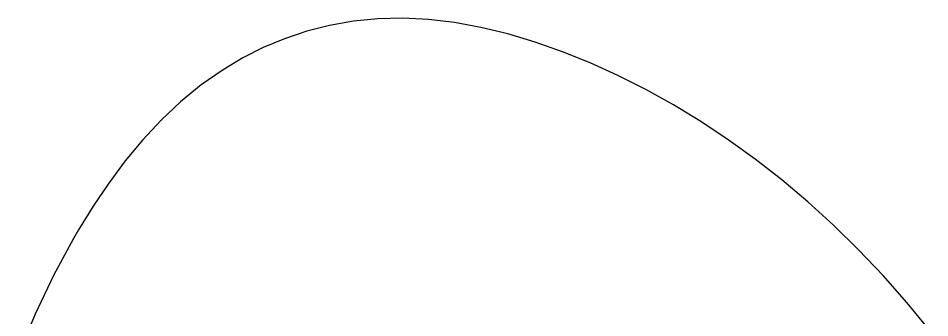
# Model space of a CAD drawing. Extents: x 0 to 420, y 0 to 297.
# Drawn here: x 196.308 to 196.819, y 122.645 to 122.813 of the extents above; entities that cross this region are included whole.
import ezdxf

# ---------------------------------------------------------------- set-up
doc = ezdxf.new("R2010")
doc.units = 0
doc.header["$LTSCALE"] = 23.1
doc.layers.add('40000_ISO', color=7, linetype='CONTINUOUS')

msp = doc.modelspace()

# ---------------------------------------------------------------- linework, layer by layer
at = {"layer": '40000_ISO', "color": 7, "linetype": 'CONTINUOUS'}
for p, q in [((196.48224, 122.80939), (196.46936, 122.80611)), ((196.49553, 122.81174), (196.48224, 122.80939)), ((196.50924, 122.8131), (196.49553, 122.81174)), ((196.52333, 122.81344), (196.50924, 122.8131)), ((196.53762, 122.81272), (196.52333, 122.81344)), ((196.55222, 122.81099), (196.53762, 122.81272)), ((196.56709, 122.80828), (196.55222, 122.81099)), ((196.46936, 122.80611), (196.45693, 122.80193)), ((196.58219, 122.80462), (196.56709, 122.80828)), ((196.59747, 122.80006), (196.58219, 122.80462)), ((196.45693, 122.80193), (196.44495, 122.79691)), ((196.61288, 122.79462), (196.59747, 122.80006)), ((196.44495, 122.79691), (196.43346, 122.7911)), ((196.62839, 122.78834), (196.61288, 122.79462)), ((196.43346, 122.7911), (196.42246, 122.78454)), ((196.42246, 122.78454), (196.4102, 122.77594)), ((196.64394, 122.78126), (196.62839, 122.78834)), ((196.65953, 122.77339), (196.64394, 122.78126)), ((196.4102, 122.77594), (196.39861, 122.76644)), ((196.67507, 122.76475), (196.65953, 122.77339)), ((196.39861, 122.76644), (196.38767, 122.75612)), ((196.69052, 122.75536), (196.67507, 122.76475)), ((196.38767, 122.75612), (196.37733, 122.74504)), ((196.70584, 122.74522), (196.69052, 122.75536)), ((196.37733, 122.74504), (196.36756, 122.73327)), ((196.72098, 122.73434), (196.70584, 122.74522)), ((196.36756, 122.73327), (196.35832, 122.72089)), ((196.73589, 122.72273), (196.72098, 122.73434)), ((196.75054, 122.71039), (196.73589, 122.72273)), ((196.35832, 122.72089), (196.34959, 122.70796)), ((196.34959, 122.70796), (196.34133, 122.69455)), ((196.76487, 122.69733), (196.75054, 122.71039)), ((196.77896, 122.68346), (196.76487, 122.69733)), ((196.34133, 122.69455), (196.33856, 122.6898)), ((196.33856, 122.6898), (196.32732, 122.66896)), ((196.79267, 122.66892), (196.77896, 122.68346)), ((196.32732, 122.66896), (196.317, 122.6473)), ((196.80597, 122.65379), (196.79267, 122.66892)), ((196.81885, 122.63813), (196.80597, 122.65379)), ((196.317, 122.6473), (196.30755, 122.62486))]:
    msp.add_line(p, q, dxfattribs=at)

doc.saveas('drawing.dxf')
